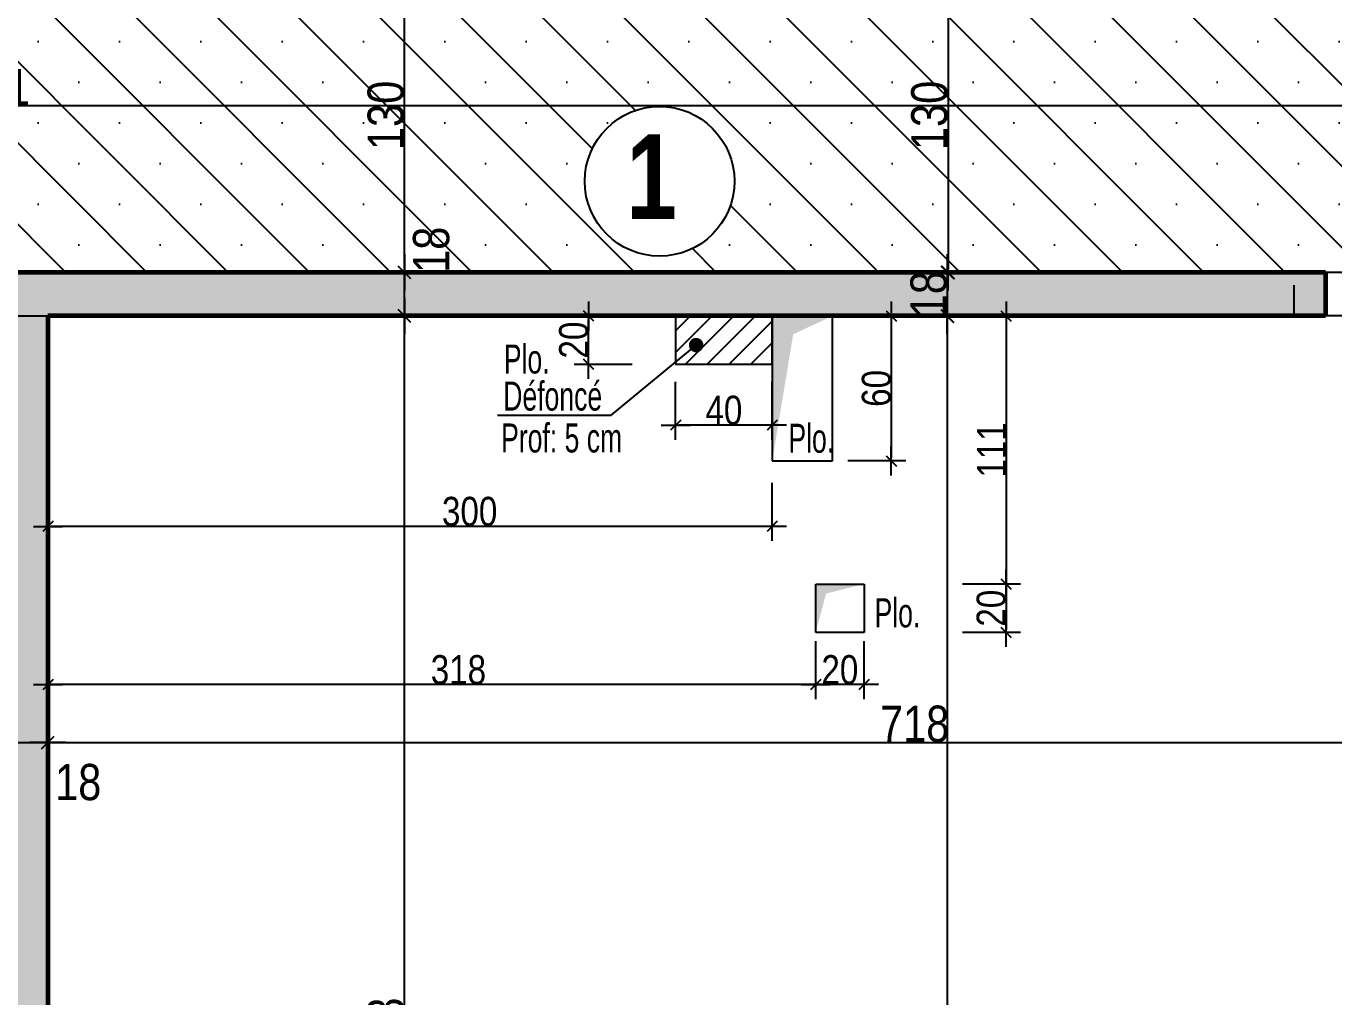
# Model space of a CAD drawing. Header units: millimetres. Extents: x 0 to 26991, y -21919 to -4.
# Drawn here: x 22053 to 22594, y -19574 to -19172 of the extents above; entities that cross this region are included whole.
import ezdxf
from ezdxf.enums import TextEntityAlignment as Align

# ---------------------------------------------------------------- set-up
doc = ezdxf.new("R2010")
doc.units = ezdxf.units.MM
doc.linetypes.add('CACHEX2', pattern=[19.05, 12.7, -6.35])
for name, color, linetype in [('01_cote_gen', 4, 'Continuous'), ('01_linteaux', 2, 'Continuous'), ('01_murs_sup', 2, 'CACHEX2'), ('01_poch_murs', 253, 'Continuous'), ('01_poch_poteaux', 250, 'Continuous'), ('01_resv', 32, 'Continuous'), ('01_texte', 230, 'Continuous'), ('AA_COTES', 2, 'Continuous')]:
    doc.layers.add(name, color=color, linetype=linetype)
doc.layers.add('01_murs_coup', color=5, linetype='Continuous', lineweight=60)
doc.styles.add('ARIAL NA', font='ARIALN.TTF')
doc.styles.add('impact', font='impact.ttf')
doc.styles.add('STYLE2', font='ARIALN.TTF')
doc.dimstyles.new('JB50', dxfattribs={"dimscale": 0.1, "dimtxt": 150, "dimasz": 15, "dimexe": 0.1, "dimexo": 0.1, "dimgap": 0.09, "dimtad": 1, "dimdec": 1, "dimdsep": 46, "dimtxsty": 'STYLE2', "dimblk1": 'BOND_G', "dimblk2": 'BOND_D', "dimsah": 1, "dimcen": 1.5, "dimdle": 0.01, "dimse1": 1, "dimse2": 1, "dimclrd": 4, "dimclre": 2, "dimclrt": 6, "dimazin": 2, "dimtfac": 2.333333, "dimtdec": 1, "dimtix": 1, "dimtmove": 2, "dimatfit": 3, "dimldrblk": 'BOND_G', "dimfxl": 1, "dimtolj": 1, "dimtzin": 0, "dimarcsym": 0})
doc.dimstyles.new('JB50res', dxfattribs={"dimscale": 0.1, "dimtxt": 120, "dimasz": 12, "dimexe": 0.1, "dimexo": 0.1, "dimgap": 0.09, "dimtad": 1, "dimdec": 1, "dimdsep": 46, "dimtxsty": 'STYLE2', "dimblk1": 'BOND_G', "dimblk2": 'BOND_D', "dimsah": 1, "dimcen": 1.5, "dimdle": 0.01, "dimse1": 1, "dimse2": 1, "dimclrd": 4, "dimclre": 2, "dimclrt": 6, "dimazin": 2, "dimtfac": 2.333333, "dimtdec": 1, "dimtix": 1, "dimtmove": 2, "dimatfit": 3, "dimldrblk": 'BOND_G', "dimfxl": 1, "dimtolj": 1, "dimtzin": 0, "dimarcsym": 0})

# ---------------------------------------------------------------- blocks, each defined once
blk = doc.blocks.new('BOND_G')
at = {"layer": 'AA_COTES', "color": 0}
for p, q in [((0, -5), (0, 15)), ((5, 0), (-5, 0)), ((1.77, 1.77), (-1.77, -1.77))]:
    blk.add_line(p, q, dxfattribs=at)
blk = doc.blocks.new('BOND_D')
at = {"layer": 'AA_COTES', "color": 0}
for p, q in [((0, 5), (0, -15)), ((5, 0), (-5, 0)), ((-1.77, -1.77), (1.77, 1.77))]:
    blk.add_line(p, q, dxfattribs=at)
blk = doc.blocks.new('*D3218')
at = {"layer": '01_cote_gen', "color": 4, "lineweight": -2, "ltscale": 0.1, "transparency": 16777216}
blk.add_line((22045.24, -19468.58), (22060.24, -19468.58), dxfattribs=at)
at = {"layer": 'Defpoints', "color": 0, "ltscale": 0.1, "transparency": 16777216}
for p in [(22061.74, -19437.84), (22043.74, -19462.11), (22061.74, -19468.58)]:
    blk.add_point(p, dxfattribs=at)
at = {"layer": '01_cote_gen', "color": 4, "lineweight": -2, "ltscale": 0.1, "transparency": 16777216, "xscale": 1.5, "yscale": 1.5, "zscale": 1.5, "rotation": 180}
blk.add_blockref('BOND_G', (22043.74, -19468.58), dxfattribs=at)
at = {"layer": '01_cote_gen', "color": 4, "lineweight": -2, "ltscale": 0.1, "transparency": 16777216, "xscale": 1.5, "yscale": 1.5, "zscale": 1.5}
blk.add_blockref('BOND_D', (22061.74, -19468.58), dxfattribs=at)
at = {"layer": '01_cote_gen', "color": 6, "ltscale": 0.1, "transparency": 16777216, "insert": (22074.31, -19485.04), "char_height": 15, "attachment_point": 5, "style": 'STYLE2'}
blk.add_mtext('\\A1;18', dxfattribs=at)
blk = doc.blocks.new('*D3219')
at = {"layer": '01_cote_gen', "color": 4, "lineweight": -2, "ltscale": 0.1, "transparency": 16777216}
blk.add_line((22063.24, -19468.58), (22778.26, -19468.58), dxfattribs=at)
at = {"layer": 'Defpoints', "color": 0, "ltscale": 0.1, "transparency": 16777216}
for p in [(22061.74, -19437.84), (22779.76, -19450.78), (22779.76, -19468.58)]:
    blk.add_point(p, dxfattribs=at)
at = {"layer": '01_cote_gen', "color": 4, "lineweight": -2, "ltscale": 0.1, "transparency": 16777216, "xscale": 1.5, "yscale": 1.5, "zscale": 1.5, "rotation": 180}
blk.add_blockref('BOND_G', (22061.74, -19468.58), dxfattribs=at)
at = {"layer": '01_cote_gen', "color": 4, "lineweight": -2, "ltscale": 0.1, "transparency": 16777216, "xscale": 1.5, "yscale": 1.5, "zscale": 1.5}
blk.add_blockref('BOND_D', (22779.76, -19468.58), dxfattribs=at)
at = {"layer": '01_cote_gen', "color": 6, "ltscale": 0.1, "transparency": 16777216, "insert": (22420.75, -19460.91), "char_height": 15, "attachment_point": 5, "style": 'STYLE2'}
blk.add_mtext('\\A1;718', dxfattribs=at)
blk = doc.blocks.new('*D3348')
at = {"layer": '01_cote_gen', "color": 4, "lineweight": -2, "ltscale": 0.1, "transparency": 16777216}
blk.add_line((22434.58, -19145.52), (22434.58, -19272.48), dxfattribs=at)
at = {"layer": 'Defpoints', "color": 0, "ltscale": 0.1, "transparency": 16777216}
for p in [(22441.68, -19144.02), (22434.58, -19273.98), (22445.56, -19273.98)]:
    blk.add_point(p, dxfattribs=at)
at = {"layer": '01_cote_gen', "color": 4, "lineweight": -2, "ltscale": 0.1, "transparency": 16777216, "xscale": 1.5, "yscale": 1.5, "zscale": 1.5}
for name, p, rotation in [('BOND_G', (22434.58, -19144.02), 90), ('BOND_D', (22434.58, -19273.98), 270)]:
    blk.add_blockref(name, p, dxfattribs=dict(at, rotation=rotation))
at = {"layer": '01_cote_gen', "color": 6, "ltscale": 0.1, "transparency": 16777216, "insert": (22426.91, -19209), "char_height": 15, "attachment_point": 5, "rotation": 90, "style": 'STYLE2'}
blk.add_mtext('\\A1;130', dxfattribs=at)
blk = doc.blocks.new('*D3349')
at = {"layer": '01_cote_gen', "color": 4, "lineweight": -2, "ltscale": 0.1, "transparency": 16777216}
blk.add_line((22434.25, -19275.48), (22434.25, -19290.5), dxfattribs=at)
at = {"layer": 'Defpoints', "color": 0, "ltscale": 0.1, "transparency": 16777216}
for p in [(22445.56, -19273.98), (22434.25, -19292), (22457.39, -19292)]:
    blk.add_point(p, dxfattribs=at)
at = {"layer": '01_cote_gen', "color": 4, "lineweight": -2, "ltscale": 0.1, "transparency": 16777216, "xscale": 1.5, "yscale": 1.5, "zscale": 1.5}
for name, p, rotation in [('BOND_G', (22434.25, -19273.98), 90), ('BOND_D', (22434.25, -19292), 270)]:
    blk.add_blockref(name, p, dxfattribs=dict(at, rotation=rotation))
at = {"layer": '01_cote_gen', "color": 6, "ltscale": 0.1, "transparency": 16777216, "insert": (22426.58, -19282.99), "char_height": 15, "attachment_point": 5, "rotation": 90, "style": 'STYLE2'}
blk.add_mtext('\\A1;18', dxfattribs=at)
blk = doc.blocks.new('*D3350')
at = {"layer": '01_cote_gen', "color": 4, "lineweight": -2, "ltscale": 0.1, "transparency": 16777216}
blk.add_line((22434.23, -19293.5), (22434.23, -20159.46), dxfattribs=at)
at = {"layer": 'Defpoints', "color": 0, "ltscale": 0.1, "transparency": 16777216}
for p in [(22457.39, -19292), (22434.23, -20160.96), (22543.25, -20160.96)]:
    blk.add_point(p, dxfattribs=at)
at = {"layer": '01_cote_gen', "color": 4, "lineweight": -2, "ltscale": 0.1, "transparency": 16777216, "xscale": 1.5, "yscale": 1.5, "zscale": 1.5}
for name, p, rotation in [('BOND_G', (22434.23, -19292), 90), ('BOND_D', (22434.23, -20160.96), 270)]:
    blk.add_blockref(name, p, dxfattribs=dict(at, rotation=rotation))
at = {"layer": '01_cote_gen', "color": 6, "ltscale": 0.1, "transparency": 16777216, "insert": (22426.56, -19726.48), "char_height": 15, "attachment_point": 5, "rotation": 90, "style": 'STYLE2'}
blk.add_mtext('\\A1;869', dxfattribs=at)
blk = doc.blocks.new('*D3487')
at = {"layer": '01_cote_gen', "color": 4, "lineweight": -2, "ltscale": 0.1, "transparency": 16777216}
blk.add_line((22759.24, -19205.07), (21311.24, -19205.07), dxfattribs=at)
at = {"layer": 'Defpoints', "color": 0, "ltscale": 0.1, "transparency": 16777216}
for p in [(22760.74, -19173.29), (21309.74, -19178.29), (21309.74, -19205.07)]:
    blk.add_point(p, dxfattribs=at)
at = {"layer": '01_cote_gen', "color": 4, "lineweight": -2, "ltscale": 0.1, "transparency": 16777216, "xscale": 1.5, "yscale": 1.5, "zscale": 1.5, "rotation": 180}
blk.add_blockref('BOND_D', (21309.74, -19205.07), dxfattribs=at)
at = {"layer": '01_cote_gen', "color": 4, "lineweight": -2, "ltscale": 0.1, "transparency": 16777216, "xscale": 1.5, "yscale": 1.5, "zscale": 1.5}
blk.add_blockref('BOND_G', (22760.74, -19205.07), dxfattribs=at)
at = {"layer": '01_cote_gen', "color": 6, "ltscale": 0.1, "transparency": 16777216, "insert": (22035.24, -19197.4), "char_height": 15, "attachment_point": 5, "style": 'STYLE2'}
blk.add_mtext('\\A1;1451', dxfattribs=at)
blk = doc.blocks.new('*D3533')
at = {"layer": '01_cote_gen', "color": 4, "lineweight": -2, "ltscale": 0.1, "transparency": 16777216}
blk.add_line((22209.42, -19883.46), (22209.42, -19293.5), dxfattribs=at)
at = {"layer": 'Defpoints', "color": 0, "ltscale": 0.1, "transparency": 16777216}
for p in [(22209.42, -19292), (22251.37, -19292), (22175.3, -19884.96)]:
    blk.add_point(p, dxfattribs=at)
at = {"layer": '01_cote_gen', "color": 4, "lineweight": -2, "ltscale": 0.1, "transparency": 16777216, "xscale": 1.5, "yscale": 1.5, "zscale": 1.5}
for name, p, rotation in [('BOND_D', (22209.42, -19292), 90), ('BOND_G', (22209.42, -19884.96), 270)]:
    blk.add_blockref(name, p, dxfattribs=dict(at, rotation=rotation))
at = {"layer": '01_cote_gen', "color": 6, "ltscale": 0.1, "transparency": 16777216, "insert": (22201.76, -19588.48), "char_height": 15, "attachment_point": 5, "rotation": 90, "style": 'STYLE2'}
blk.add_mtext('\\A1;593', dxfattribs=at)
blk = doc.blocks.new('*D3534')
at = {"layer": '01_cote_gen', "color": 4, "lineweight": -2, "ltscale": 0.1, "transparency": 16777216}
blk.add_line((22209.42, -19290.5), (22209.42, -19275.5), dxfattribs=at)
at = {"layer": 'Defpoints', "color": 0, "ltscale": 0.1, "transparency": 16777216}
for p in [(22209.42, -19274), (22283.51, -19274), (22251.37, -19292)]:
    blk.add_point(p, dxfattribs=at)
at = {"layer": '01_cote_gen', "color": 4, "lineweight": -2, "ltscale": 0.1, "transparency": 16777216, "xscale": 1.5, "yscale": 1.5, "zscale": 1.5}
for name, p, rotation in [('BOND_D', (22209.42, -19274), 90), ('BOND_G', (22209.42, -19292), 270)]:
    blk.add_blockref(name, p, dxfattribs=dict(at, rotation=rotation))
at = {"layer": '01_cote_gen', "color": 6, "ltscale": 0.1, "transparency": 16777216, "insert": (22220.56, -19264.62), "char_height": 15, "attachment_point": 5, "rotation": 90, "style": 'STYLE2'}
blk.add_mtext('\\A1;18', dxfattribs=at)
blk = doc.blocks.new('*D3535')
at = {"layer": '01_cote_gen', "color": 4, "lineweight": -2, "ltscale": 0.1, "transparency": 16777216}
blk.add_line((22209.42, -19272.5), (22209.42, -19145.48), dxfattribs=at)
at = {"layer": 'Defpoints', "color": 0, "ltscale": 0.1, "transparency": 16777216}
for p in [(22209.42, -19143.98), (22273.65, -19143.98), (22283.51, -19274)]:
    blk.add_point(p, dxfattribs=at)
at = {"layer": '01_cote_gen', "color": 4, "lineweight": -2, "ltscale": 0.1, "transparency": 16777216, "xscale": 1.5, "yscale": 1.5, "zscale": 1.5}
for name, p, rotation in [('BOND_D', (22209.42, -19143.98), 90), ('BOND_G', (22209.42, -19274), 270)]:
    blk.add_blockref(name, p, dxfattribs=dict(at, rotation=rotation))
at = {"layer": '01_cote_gen', "color": 6, "ltscale": 0.1, "transparency": 16777216, "insert": (22201.76, -19208.99), "char_height": 15, "attachment_point": 5, "rotation": 90, "style": 'STYLE2'}
blk.add_mtext('\\A1;130', dxfattribs=at)
blk = doc.blocks.new('*D3688')
at = {"layer": '01_cote_gen', "color": 4, "lineweight": -2, "ltscale": 0.1, "transparency": 16777216}
blk.add_line((22389.13, -31.29), (22362.93, -31.29), dxfattribs=at)
at = {"layer": 'Defpoints', "color": 0, "ltscale": 0.1, "transparency": 16777216}
for p in [(22390.33, -4.17), (22361.73, -31.29), (22361.73, -19352)]:
    blk.add_point(p, dxfattribs=at)
at = {"layer": '01_cote_gen', "color": 4, "lineweight": -2, "ltscale": 0.1, "transparency": 16777216, "xscale": 1.2, "yscale": 1.2, "zscale": 1.2, "rotation": 180}
blk.add_blockref('BOND_D', (22361.73, -31.29), dxfattribs=at)
at = {"layer": '01_cote_gen', "color": 4, "lineweight": -2, "ltscale": 0.1, "transparency": 16777216, "xscale": 1.2, "yscale": 1.2, "zscale": 1.2}
blk.add_blockref('BOND_G', (22390.33, -31.29), dxfattribs=at)
at = {"layer": '01_cote_gen', "color": 6, "ltscale": 0.1, "transparency": 16777216, "insert": (22376.03, -25.15), "char_height": 12, "attachment_point": 5, "style": 'STYLE2'}
blk.add_mtext('\\A1;28.6', dxfattribs=at)
blk = doc.blocks.new('*D3689')
at = {"layer": '01_cote_gen', "color": 4, "lineweight": -2, "ltscale": 0.1, "transparency": 16777216}
blk.add_line((22360.53, -19379.12), (22062.94, -19379.12), dxfattribs=at)
at = {"layer": 'Defpoints', "color": 0, "ltscale": 0.1, "transparency": 16777216}
for p in [(22361.73, -19352), (22061.74, -19363.72), (22061.74, -19379.12)]:
    blk.add_point(p, dxfattribs=at)
at = {"layer": '01_cote_gen', "color": 4, "lineweight": -2, "ltscale": 0.1, "transparency": 16777216, "xscale": 1.2, "yscale": 1.2, "zscale": 1.2, "rotation": 180}
blk.add_blockref('BOND_D', (22061.74, -19379.12), dxfattribs=at)
at = {"layer": '01_cote_gen', "color": 4, "lineweight": -2, "ltscale": 0.1, "transparency": 16777216, "xscale": 1.2, "yscale": 1.2, "zscale": 1.2}
blk.add_blockref('BOND_G', (22361.73, -19379.12), dxfattribs=at)
at = {"layer": '01_cote_gen', "color": 6, "ltscale": 0.1, "transparency": 16777216, "insert": (22236.43, -19372.98), "char_height": 12, "attachment_point": 5, "style": 'STYLE2'}
blk.add_mtext('\\A1;300', dxfattribs=at)
blk = doc.blocks.new('*D3690')
at = {"layer": '01_cote_gen', "color": 4, "lineweight": -2, "ltscale": 0.1, "transparency": 16777216}
blk.add_line((22360.53, -19337.23), (22322.93, -19337.23), dxfattribs=at)
at = {"layer": 'Defpoints', "color": 0, "ltscale": 0.1, "transparency": 16777216}
for p in [(22321.73, -19312), (22321.73, -19337.23), (22361.73, -19337.94)]:
    blk.add_point(p, dxfattribs=at)
at = {"layer": '01_cote_gen', "color": 4, "lineweight": -2, "ltscale": 0.1, "transparency": 16777216, "xscale": 1.2, "yscale": 1.2, "zscale": 1.2, "rotation": 180}
blk.add_blockref('BOND_D', (22321.73, -19337.23), dxfattribs=at)
at = {"layer": '01_cote_gen', "color": 4, "lineweight": -2, "ltscale": 0.1, "transparency": 16777216, "xscale": 1.2, "yscale": 1.2, "zscale": 1.2}
blk.add_blockref('BOND_G', (22361.73, -19337.23), dxfattribs=at)
at = {"layer": '01_cote_gen', "color": 6, "ltscale": 0.1, "transparency": 16777216, "insert": (22341.73, -19331.09), "char_height": 12, "attachment_point": 5, "style": 'STYLE2'}
blk.add_mtext('\\A1;40', dxfattribs=at)
blk = doc.blocks.new('*D3691')
at = {"layer": '01_cote_gen', "color": 4, "lineweight": -2, "ltscale": 0.1, "transparency": 16777216}
blk.add_line((22285.69, -19310.8), (22285.69, -19293.2), dxfattribs=at)
at = {"layer": 'Defpoints', "color": 0, "ltscale": 0.1, "transparency": 16777216}
for p in [(22285.69, -19292), (22304.68, -19292), (22321.73, -19312)]:
    blk.add_point(p, dxfattribs=at)
at = {"layer": '01_cote_gen', "color": 4, "lineweight": -2, "ltscale": 0.1, "transparency": 16777216, "xscale": 1.2, "yscale": 1.2, "zscale": 1.2}
for name, p, rotation in [('BOND_D', (22285.69, -19292), 90), ('BOND_G', (22285.69, -19312), 270)]:
    blk.add_blockref(name, p, dxfattribs=dict(at, rotation=rotation))
at = {"layer": '01_cote_gen', "color": 6, "ltscale": 0.1, "transparency": 16777216, "insert": (22279.55, -19302), "char_height": 12, "attachment_point": 5, "rotation": 90, "style": 'STYLE2'}
blk.add_mtext('\\A1;20', dxfattribs=at)
blk = doc.blocks.new('*D3692')
at = {"layer": '01_cote_gen', "color": 4, "lineweight": -2, "ltscale": 0.1, "transparency": 16777216}
blk.add_line((22411.08, -19293.2), (22411.08, -19350.8), dxfattribs=at)
at = {"layer": 'Defpoints', "color": 0, "ltscale": 0.1, "transparency": 16777216}
for p in [(22400.69, -19292), (22386.73, -19352), (22411.08, -19352)]:
    blk.add_point(p, dxfattribs=at)
at = {"layer": '01_cote_gen', "color": 4, "lineweight": -2, "ltscale": 0.1, "transparency": 16777216, "xscale": 1.2, "yscale": 1.2, "zscale": 1.2}
for name, p, rotation in [('BOND_G', (22411.08, -19292), 90), ('BOND_D', (22411.08, -19352), 270)]:
    blk.add_blockref(name, p, dxfattribs=dict(at, rotation=rotation))
at = {"layer": '01_cote_gen', "color": 6, "ltscale": 0.1, "transparency": 16777216, "insert": (22404.95, -19322), "char_height": 12, "attachment_point": 5, "rotation": 90, "style": 'STYLE2'}
blk.add_mtext('\\A1;60', dxfattribs=at)
blk = doc.blocks.new('*D3693')
at = {"layer": '01_cote_gen', "color": 4, "lineweight": -2, "ltscale": 0.1, "transparency": 16777216}
blk.add_line((22458.63, -19293.18), (22458.63, -19401.78), dxfattribs=at)
at = {"layer": 'Defpoints', "color": 0, "ltscale": 0.1, "transparency": 16777216}
for p in [(22462.02, -19291.98), (22399.77, -19402.98), (22458.63, -19402.98)]:
    blk.add_point(p, dxfattribs=at)
at = {"layer": '01_cote_gen', "color": 4, "lineweight": -2, "ltscale": 0.1, "transparency": 16777216, "xscale": 1.2, "yscale": 1.2, "zscale": 1.2}
for name, p, rotation in [('BOND_G', (22458.63, -19291.98), 90), ('BOND_D', (22458.63, -19402.98), 270)]:
    blk.add_blockref(name, p, dxfattribs=dict(at, rotation=rotation))
at = {"layer": '01_cote_gen', "color": 6, "ltscale": 0.1, "transparency": 16777216, "insert": (22452.6, -19347.48), "char_height": 12, "attachment_point": 5, "rotation": 90, "style": 'STYLE2'}
blk.add_mtext('\\A1;111', dxfattribs=at)
blk = doc.blocks.new('*D3694')
at = {"layer": '01_cote_gen', "color": 4, "lineweight": -2, "ltscale": 0.1, "transparency": 16777216}
blk.add_line((22458.63, -19404.18), (22458.63, -19421.78), dxfattribs=at)
at = {"layer": 'Defpoints', "color": 0, "ltscale": 0.1, "transparency": 16777216}
for p in [(22446.6, -19402.98), (22399.77, -19422.98), (22458.63, -19422.98)]:
    blk.add_point(p, dxfattribs=at)
at = {"layer": '01_cote_gen', "color": 4, "lineweight": -2, "ltscale": 0.1, "transparency": 16777216, "xscale": 1.2, "yscale": 1.2, "zscale": 1.2}
for name, p, rotation in [('BOND_G', (22458.63, -19402.98), 90), ('BOND_D', (22458.63, -19422.98), 270)]:
    blk.add_blockref(name, p, dxfattribs=dict(at, rotation=rotation))
at = {"layer": '01_cote_gen', "color": 6, "ltscale": 0.1, "transparency": 16777216, "insert": (22452.5, -19412.98), "char_height": 12, "attachment_point": 5, "rotation": 90, "style": 'STYLE2'}
blk.add_mtext('\\A1;20', dxfattribs=at)
blk = doc.blocks.new('*D3695')
at = {"layer": '01_cote_gen', "color": 4, "lineweight": -2, "ltscale": 0.1, "transparency": 16777216}
blk.add_line((22398.57, -19444.62), (22380.97, -19444.62), dxfattribs=at)
at = {"layer": 'Defpoints', "color": 0, "ltscale": 0.1, "transparency": 16777216}
for p in [(22379.77, -19422.98), (22399.77, -19422.98), (22379.77, -19444.62)]:
    blk.add_point(p, dxfattribs=at)
at = {"layer": '01_cote_gen', "color": 4, "lineweight": -2, "ltscale": 0.1, "transparency": 16777216, "xscale": 1.2, "yscale": 1.2, "zscale": 1.2, "rotation": 180}
blk.add_blockref('BOND_D', (22379.77, -19444.62), dxfattribs=at)
at = {"layer": '01_cote_gen', "color": 4, "lineweight": -2, "ltscale": 0.1, "transparency": 16777216, "xscale": 1.2, "yscale": 1.2, "zscale": 1.2}
blk.add_blockref('BOND_G', (22399.77, -19444.62), dxfattribs=at)
at = {"layer": '01_cote_gen', "color": 6, "ltscale": 0.1, "transparency": 16777216, "insert": (22389.77, -19438.49), "char_height": 12, "attachment_point": 5, "style": 'STYLE2'}
blk.add_mtext('\\A1;20', dxfattribs=at)
blk = doc.blocks.new('*D3696')
at = {"layer": '01_cote_gen', "color": 4, "lineweight": -2, "ltscale": 0.1, "transparency": 16777216}
blk.add_line((22378.57, -19444.62), (22062.94, -19444.62), dxfattribs=at)
at = {"layer": 'Defpoints', "color": 0, "ltscale": 0.1, "transparency": 16777216}
for p in [(22379.77, -19431.84), (22061.74, -19437.57), (22061.74, -19444.62)]:
    blk.add_point(p, dxfattribs=at)
at = {"layer": '01_cote_gen', "color": 4, "lineweight": -2, "ltscale": 0.1, "transparency": 16777216, "xscale": 1.2, "yscale": 1.2, "zscale": 1.2, "rotation": 180}
blk.add_blockref('BOND_D', (22061.74, -19444.62), dxfattribs=at)
at = {"layer": '01_cote_gen', "color": 4, "lineweight": -2, "ltscale": 0.1, "transparency": 16777216, "xscale": 1.2, "yscale": 1.2, "zscale": 1.2}
blk.add_blockref('BOND_G', (22379.77, -19444.62), dxfattribs=at)
at = {"layer": '01_cote_gen', "color": 6, "ltscale": 0.1, "transparency": 16777216, "insert": (22231.78, -19438.49), "char_height": 12, "attachment_point": 5, "style": 'STYLE2'}
blk.add_mtext('\\A1;318', dxfattribs=at)

msp = doc.modelspace()

# ---------------------------------------------------------------- hatches: boundary and pattern name
at = {"layer": '01_murs_sup'}
h = msp.add_hatch(dxfattribs=at)
h.set_pattern_fill('DASH', color=256, scale=2.5, angle=135)
h.set_pattern_definition([(135, (-7447.66, 5279.43), (-11.2253202, 9e-16), [7.9375, -7.9375])])
h.paths.add_polyline_path([(21576.74, -19273.98), (21309.74, -19273.98), (21309.74, -19900.98), (21570.74, -19900.98), (21570.74, -19884.98), (21325.74, -19884.98), (21325.74, -19291.98), (21576.74, -19291.98)])
h.paths.add_polyline_path([(22061.74, -19291.98), (22577.74, -19291.98), (22577.74, -19273.98), (21678.74, -19273.98), (21678.74, -19291.98), (22043.74, -19291.98), (22043.74, -19884.98), (21969.74, -19884.98), (21969.74, -19900.98), (22105.74, -19900.98), (22105.74, -19884.98), (22061.74, -19884.98)])
h.paths.add_polyline_path([(21769.74, -19884.98), (21670.74, -19884.98), (21670.74, -19900.98), (21769.74, -19900.98)])
h.paths.add_polyline_path([(22416.74, -19884.98), (22205.74, -19884.98), (22205.74, -19900.98), (22416.74, -19900.98)], flags=17)
h.paths.add_polyline_path([(22753.74, -19884.98), (22516.74, -19884.98), (22516.74, -19900.98), (22753.74, -19900.98)])
h.paths.add_polyline_path([(23049.74, -19884.98), (22853.74, -19884.98), (22853.74, -19900.98), (23049.74, -19900.98)])
at = {"layer": '01_poch_murs', "ltscale": 0.1}
h = msp.add_hatch(dxfattribs=at)
h.set_pattern_fill('SACNCR', color=256, scale=10, angle=90)
h.paths.add_polyline_path([(21913.15, -19144.04), (21686.78, -19144.05), (21584.78, -19143.96), (21576.64, -19143.96), (21576.64, -19143.98), (21309.74, -19143.98), (21309.74, -19273.98), (21576.74, -19273.98), (21678.74, -19273.99), (21678.74, -19273.98), (21913.15, -19273.98)], flags=0)
h.paths.add_polyline_path([(22927.74, -19170.84), (22927.74, -19108.99), (22906.71, -19108.99), (22906.71, -19128.97), (22866.73, -19128.97), (22866.73, -19108.99), (22780.76, -19108.99), (22780.76, -19128.99), (22760.74, -19128.99), (22760.74, -19143.99), (22508.93, -19144.03), (22171.74, -19143.98), (21686.78, -19144.05), (21584.78, -19143.96), (21576.64, -19143.96), (21576.64, -19143.98), (21309.74, -19143.98), (21309.74, -19273.98), (21373.66, -19273.98), (21576.74, -19273.98), (21678.74, -19273.99), (21678.74, -19273.98), (22577.94, -19273.98), (22590.96, -19274), (22679.94, -19274), (22679.94, -19273.98), (22927.74, -19273.98), (22927.74, -19272.84)])
h.paths.add_polyline_path([(22346.08, -19236.27, -1), (22284.12, -19236.27, -1)], flags=16)
h.paths.add_polyline_path([(21913.15, -19144.04), (21686.78, -19144.05), (21584.78, -19143.96), (21576.64, -19143.96), (21576.64, -19143.98), (21309.74, -19143.98), (21309.74, -19273.98), (21373.66, -19273.98), (21576.74, -19273.98), (21678.74, -19273.99), (21678.74, -19273.98), (21913.15, -19273.98)], flags=16)
h.paths.add_polyline_path([(22294.58, -19260.64), (22328.94, -19260.64), (22328.94, -19208.14), (22294.58, -19208.14)], flags=24)
h.paths.add_polyline_path([(22760.27, -19147.19), (22785.31, -19147.19), (22785.31, -19128.89), (22760.27, -19128.89)], flags=24)
h.paths.add_polyline_path([(22930.54, -19265.11), (22930.54, -19240.58), (22893.04, -19240.58), (22893.04, -19265.11)], flags=9)
h.paths.add_polyline_path([(21941.9, -19276.55), (21966.43, -19276.55), (21966.43, -19239.05), (21941.9, -19239.05)], flags=9)
h.paths.add_polyline_path([(22646.69, -19276.55), (22671.21, -19276.55), (22671.21, -19239.05), (22646.69, -19239.05)], flags=9)
h = msp.add_hatch(color=256, dxfattribs=at)
h.dxf.hatch_style = 1
h.paths.add_polyline_path([(22590.96, -19274), (21979.93, -19274), (21979.93, -19292), (22590.96, -19292)])
at = {"layer": '01_poch_poteaux', "ltscale": 0.1}
h = msp.add_hatch(color=256, dxfattribs=at)
h.dxf.hatch_style = 1
h.paths.add_polyline_path([(22061.74, -19292), (22043.74, -19292), (22043.74, -19884.96), (22061.74, -19884.96)])
at = {"layer": '01_resv', "ltscale": 0.1}
h = msp.add_hatch(dxfattribs=at)
h.set_pattern_fill('ANSI31', color=256, scale=2)
h.set_pattern_definition([(45, (-8245.826, 603.282), (-4.4901281, 4.4901281), [])])
h.paths.add_polyline_path([(22361.73, -19292), (22321.73, -19292), (22321.73, -19312), (22361.73, -19312)])

# ---------------------------------------------------------------- linework, layer by layer
at = {"layer": '01_linteaux', "ltscale": 0.1}
for p, q in [((22692.96, -19274), (22590.96, -19274)), ((22692.96, -19292), (22590.96, -19292))]:
    msp.add_line(p, q, dxfattribs=at)
at = {"layer": '01_murs_coup'}
for p, q in [((22590.96, -19274), (21979.93, -19274)), ((22590.96, -19274), (22590.96, -19292)), ((22590.96, -19292), (22061.74, -19292)), ((22061.74, -19292), (22061.74, -19884.96))]:
    msp.add_line(p, q, dxfattribs=at)
at = {"layer": '01_murs_sup'}
for p, q in [((21678.74, -19273.98), (22577.94, -19273.98)), ((22577.94, -19291.98), (22577.94, -19273.98)), ((22061.74, -19291.98), (22061.74, -19884.98)), ((22061.74, -19291.98), (22577.94, -19291.98))]:
    msp.add_line(p, q, dxfattribs=at)
at = {"layer": '01_poch_poteaux', "ltscale": 0.1}
msp.add_line((22043.74, -19292), (22061.74, -19292), dxfattribs=at)
at = {"layer": '01_resv'}
for p, q in [((22361.73, -19292), (22321.73, -19292)), ((22321.73, -19292), (22321.73, -19312)), ((22386.74, -19291.8), (22361.42, -19291.82)), ((22386.73, -19291.8), (22361.73, -19291.8)), ((22361.73, -19291.8), (22361.73, -19352)), ((22361.73, -19312), (22361.73, -19292)), ((22386.73, -19352), (22386.74, -19291.8)), ((22321.73, -19312), (22361.73, -19312)), ((22361.73, -19352), (22386.73, -19352)), ((22379.77, -19412.98), (22379.77, -19402.98)), ((22379.77, -19402.98), (22399.77, -19402.98)), ((22379.77, -19422.98), (22379.77, -19402.98)), ((22399.77, -19402.98), (22399.77, -19422.98)), ((22379.77, -19422.98), (22379.77, -19412.98)), ((22399.77, -19422.98), (22379.77, -19422.98))]:
    msp.add_line(p, q, dxfattribs=at)
at = {"layer": '01_resv', "ltscale": 0.1}
for points in [[(22361.73, -19352), (22361.73, -19292), (22370.43, -19299.61)], [(22361.73, -19292), (22386.74, -19292), (22370.43, -19299.61)], [(22379.77, -19422.98), (22379.77, -19402.98), (22384.03, -19406.93)], [(22379.77, -19402.98), (22399.77, -19402.98), (22384.03, -19406.93)]]:
    msp.add_solid(points, dxfattribs=at)
at = {"layer": '01_texte'}
for q in [(22330.24, -19304.07), (22247.94, -19333.22)]:
    msp.add_line((22294.87, -19333.22), q, dxfattribs=at)
at = {"layer": '01_texte', "const_width": 3}
msp.add_lwpolyline([(22328.74, -19304.07, 1), (22331.74, -19304.07, 1)], format="xyb", close=True, dxfattribs=at)
at = {"layer": '01_texte'}
msp.add_circle((22315.1, -19236.27), 30.98, dxfattribs=at)

# ---------------------------------------------------------------- texts
at = {"layer": '01_texte', "style": 'impact'}
msp.add_text('1', height=35, dxfattribs=at).set_placement((22311.76, -19234.39), align=Align.MIDDLE_CENTER)
at = {"layer": '01_texte', "style": 'ARIAL NA', "width": 0.8}
for s, p in [('Plo.', (22260.07, -19319.44)), ('Prof: 5 cm', (22274.53, -19352.12)), ('Plo.', (22377.93, -19352.24)), ('Plo.', (22413.62, -19424.5))]:
    msp.add_text(s, height=12, dxfattribs=at).set_placement(p, align=Align.BOTTOM_CENTER)
msp.add_text('Défoncé', height=12, dxfattribs=at).set_placement((22250.35, -19334.77), align=Align.BOTTOM_LEFT)

# ---------------------------------------------------------------- dimensions: what is measured, and where the dimension line sits
at = {"layer": '01_cote_gen', "ltscale": 0.1}
for base, p1, p2, dimstyle, picture, middle in [((22361.73, -31.29), (22390.33, -4.17), (22361.73, -19352), 'JB50res', '*D3688', (22376.03, -25.15)), ((21309.74, -19205.07), (22760.74, -19173.29), (21309.74, -19178.29), 'JB50', '*D3487', (22035.24, -19197.4)), ((22321.73, -19337.23), (22361.73, -19337.94), (22321.73, -19312), 'JB50res', '*D3690', (22341.73, -19331.09)), ((22379.77, -19444.62), (22399.77, -19422.98), (22379.77, -19422.98), 'JB50res', '*D3695', (22389.77, -19438.49)), ((22779.76, -19468.58), (22061.74, -19437.84), (22779.76, -19450.78), 'JB50', '*D3219', (22420.75, -19460.91))]:
    dim = msp.add_linear_dim(base=base, p1=p1, p2=p2, dimstyle=dimstyle, dxfattribs=at)
    dim.commit()
    dim.dimension.update_dxf_attribs({"geometry": picture, "text_midpoint": middle})
for base, p1, p2, dimstyle, picture, middle in [((22209.42, -19143.98), (22283.51, -19274), (22273.65, -19143.98), 'JB50', '*D3535', (22201.76, -19208.99)), ((22434.58, -19273.98), (22441.68, -19144.02), (22445.56, -19273.98), 'JB50', '*D3348', (22426.91, -19209)), ((22434.25, -19292), (22445.56, -19273.98), (22457.39, -19292), 'JB50', '*D3349', (22426.58, -19282.99)), ((22209.42, -19292), (22175.3, -19884.96), (22251.37, -19292), 'JB50', '*D3533', (22201.76, -19588.48)), ((22285.69, -19292), (22321.73, -19312), (22304.68, -19292), 'JB50res', '*D3691', (22279.55, -19302)), ((22411.08, -19352), (22400.69, -19292), (22386.73, -19352), 'JB50res', '*D3692', (22404.95, -19322)), ((22458.63, -19402.98), (22462.02, -19291.98), (22399.77, -19402.98), 'JB50res', '*D3693', (22452.6, -19347.48)), ((22434.23, -20160.96), (22457.39, -19292), (22543.25, -20160.96), 'JB50', '*D3350', (22426.56, -19726.48)), ((22458.63, -19422.98), (22446.6, -19402.98), (22399.77, -19422.98), 'JB50res', '*D3694', (22452.5, -19412.98))]:
    dim = msp.add_linear_dim(base=base, p1=p1, p2=p2, angle=90, dimstyle=dimstyle, dxfattribs=at)
    dim.commit()
    dim.dimension.update_dxf_attribs({"geometry": picture, "text_midpoint": middle})
dim = msp.add_linear_dim(base=(22209.42, -19274), p1=(22251.37, -19292), p2=(22283.51, -19274), angle=90, dimstyle='JB50', dxfattribs=at)
dim.commit()
dim.dimension.update_dxf_attribs({"geometry": '*D3534', "text_midpoint": (22220.56, -19264.62), "dimtype": 160})
for base, p1, p2, dimstyle, picture, middle in [((22061.74, -19379.12), (22361.73, -19352), (22061.74, -19363.72), 'JB50res', '*D3689', (22236.43, -19372.98)), ((22061.74, -19444.62), (22379.77, -19431.84), (22061.74, -19437.57), 'JB50res', '*D3696', (22231.78, -19438.49)), ((22061.74, -19468.58), (22043.74, -19462.11), (22061.74, -19437.84), 'JB50', '*D3218', (22074.31, -19485.04))]:
    dim = msp.add_linear_dim(base=base, p1=p1, p2=p2, dimstyle=dimstyle, dxfattribs=at)
    dim.commit()
    dim.dimension.update_dxf_attribs({"geometry": picture, "text_midpoint": middle, "dimtype": 160})

doc.saveas('drawing.dxf')
